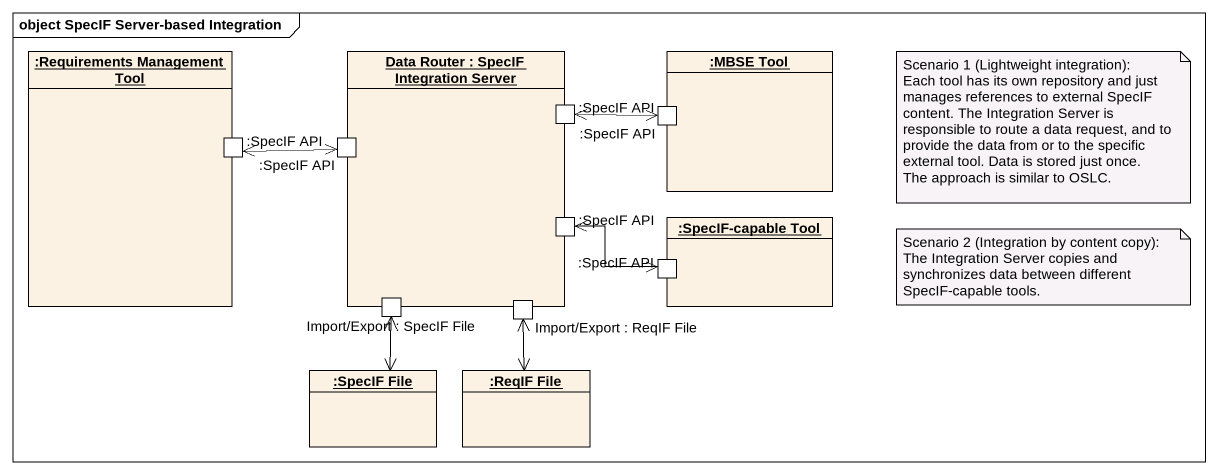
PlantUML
@startuml
mainframe object SpecIF Server-based Integration
allowmixing
hide circle
hide empty members
rectangle ":Requirements Management Tool" as Requirements_Management_Tool <<object>> {
  port ":SpecIF API" as SpecIF_API_3
}
rectangle "Data Router : SpecIF Integration Server" as Data_Router <<object>> {
  port ":SpecIF API" as SpecIF_API
  port ":SpecIF API" as SpecIF_API_4
  port ":SpecIF API" as SpecIF_API_5
  port "Import/Export : SpecIF File" as Import_Export
  port "Import/Export : ReqIF File" as Import_Export_2
}
rectangle ":MBSE Tool" as MBSE_Tool <<object>> {
  port ":SpecIF API" as SpecIF_API_2
}
rectangle ":SpecIF-capable Tool" as SpecIF_capable_Tool <<object>> {
  port ":SpecIF API" as SpecIF_API_6
}
object ":SpecIF File" as SpecIF_File
object ":ReqIF File" as ReqIF_File
SpecIF_API <-right-> SpecIF_API_2
SpecIF_API_3 <-right-> SpecIF_API_4
SpecIF_API_6 <-left-> SpecIF_API_5
SpecIF_File <-up-> Import_Export
ReqIF_File <-up-> Import_Export_2
note as N1
  Scenario 1 (Lightweight integration):
  Each tool has its own repository and just manages references to external SpecIF content. The Integration Server is responsible to route a data request, and to provide the data from or to the specific external tool. Data is stored just once.
  The approach is similar to OSLC.
end note
note as N2
  Scenario 2 (Integration by content copy):
  The Integration Server copies and synchronizes data between different SpecIF-capable tools.
end note
@enduml
